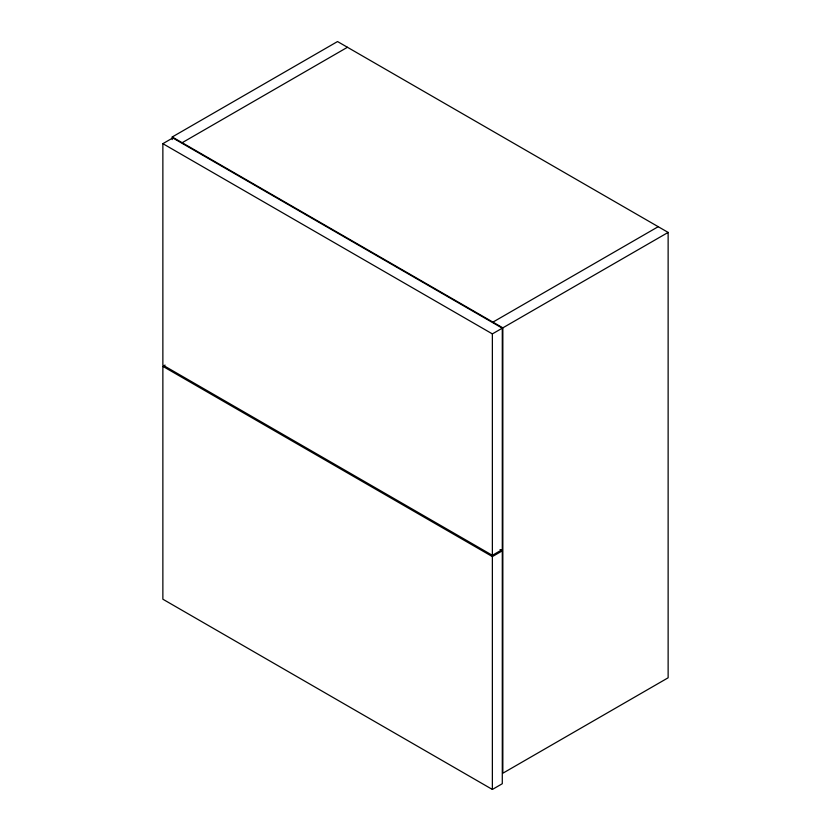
<?xml version="1.0" encoding="UTF-8"?>
<svg xmlns="http://www.w3.org/2000/svg" width="831" height="831" viewBox="0 0 831 831"><rect width="100%" height="100%" fill="white"/><g stroke="black" fill="none" stroke-linecap="round" stroke-linejoin="round"><path stroke-width="1.25" d="M172.235 136.98L337.531 41.55L668.134 232.42L668.134 677.795L502.838 773.225L502.838 327.85L172.235 136.98L172.235 139.577M162.866 143.67L172.786 137.936L502.288 328.172L502.288 549.582L492.368 555.316L162.866 365.079L162.866 143.67L492.368 333.896L502.288 328.172M182.155 142.714L347.451 47.274M500.044 549.561L502.288 550.86L502.288 783.726L492.368 789.45L162.866 599.213L162.866 366.346L165.068 365.079M492.918 322.127L658.214 226.697M502.838 327.85L668.134 232.42M162.866 366.346L492.368 556.583L502.288 550.86M492.368 333.896L492.368 555.316M492.368 556.583L492.368 789.45"/></g></svg>
